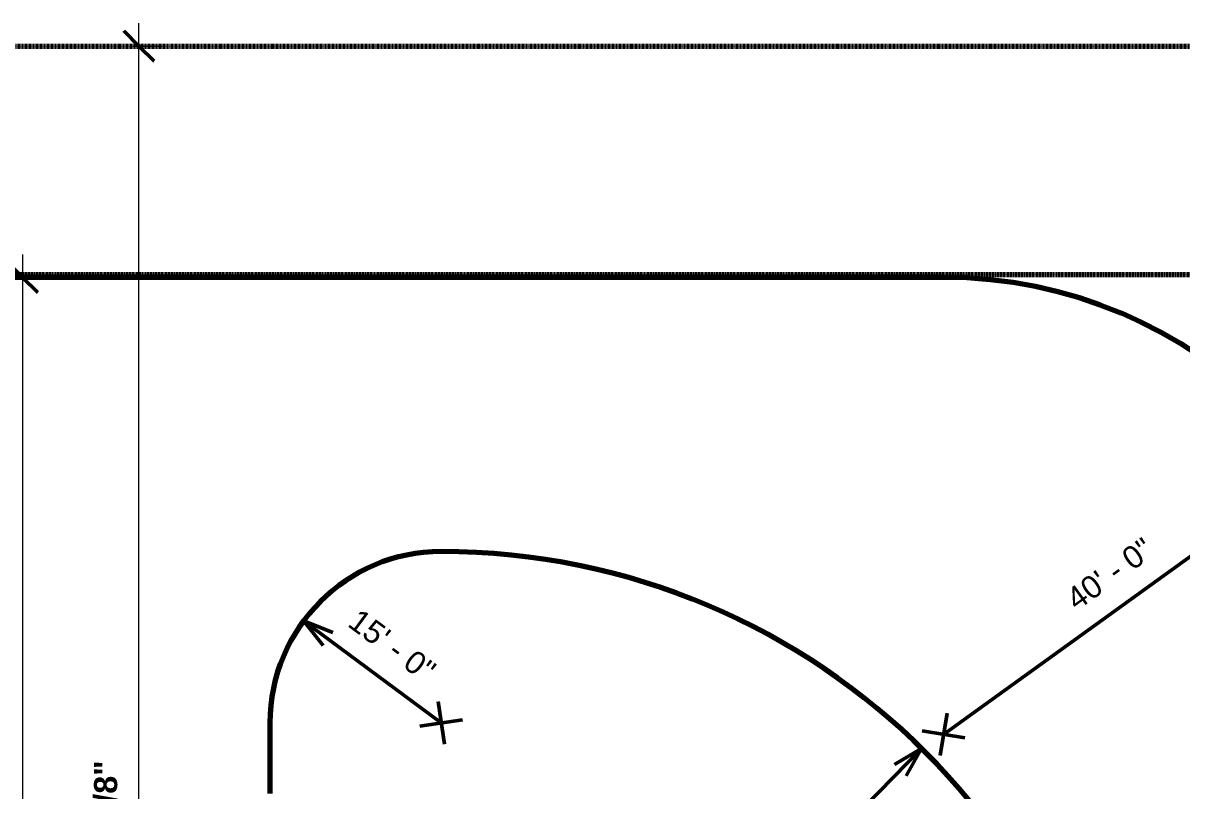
# Model space of a CAD drawing. Header units: inches. Extents: x 20001 to 27263, y -26025 to -18997.
# Drawn here: x 21652 to 22870, y -19980 to -19174 of the extents above; entities that cross this region are included whole.
import ezdxf

# ---------------------------------------------------------------- set-up
doc = ezdxf.new("R2010")
doc.units = ezdxf.units.IN
doc.header["$MEASUREMENT"] = 0
doc.linetypes.add('Center 1_4_', pattern=[0.53125, 0.25, -0.09375, 0.09375, -0.09375])
doc.linetypes.add('Hidden', pattern=[0.28125, 0.1875, -0.09375])
for name, color, linetype, lineweight in [('A-ANNO-DIMS', 211, 'Continuous', 9), ('A-ANNO-DIMS-256', 211, 'Continuous', 9), ('A-PROP-SBCK', 71, 'Hidden', 70), ('C-TOPO', 7, 'Continuous', 13), ('EOP-PR', 4, 'Continuous', 70), ('PROP', 3, 'Center 1_4_', 70)]:
    doc.layers.add(name, color=color, linetype=linetype, lineweight=lineweight)
doc.styles.add('Arial_2', font='arial.ttf', dxfattribs={"height": 23.60479})
doc.styles.add('Arial_B', font='arialbd.ttf', dxfattribs={"height": 24.354149})
doc.dimstyles.new('Arrow_-_3_32__Arial_1', dxfattribs={"dimscale": 12, "dimtxt": 24, "dimasz": 2.666667, "dimexe": 2, "dimexo": 0, "dimgap": 1.333333, "dimtad": 1, "dimjust": 3, "dimdec": 3, "dimrnd": 0.125, "dimzin": 1, "dimdsep": 46, "dimlunit": 4, "dimtxsty": 'Arial_2', "dimblk1": 'OPEN30', "dimblk2": 'OPEN30', "dimsah": 1, "dimcen": 0.09, "dimazin": 0, "dimtfac": 1, "dimtdec": 4, "dimtix": 1, "dimtmove": 0, "dimatfit": 2, "dimfxl": 1, "dimtvp": 1, "dimtfill": 1, "dimfrac": 2, "dimtolj": 1, "dimtzin": 0, "dimlwd": 50, "dimlwe": 50, "dimarcsym": 2})
doc.dimstyles.new('OD_Dimension_1', dxfattribs={"dimscale": 12, "dimtxt": 24, "dimasz": 2.666667, "dimexe": 2, "dimexo": 1.333333, "dimgap": 1.333333, "dimtad": 1, "dimdec": 3, "dimrnd": 0.125, "dimzin": 1, "dimdsep": 46, "dimlunit": 4, "dimtxsty": 'Arial_B', "dimblk1": 'OBLIQUE', "dimblk2": 'OBLIQUE', "dimsah": 1, "dimcen": 0.09, "dimdle": 2, "dimazin": 0, "dimtfac": 1, "dimtdec": 4, "dimtix": 1, "dimtmove": 0, "dimatfit": 3, "dimfxl": 1, "dimtvp": 1, "dimtfill": 1, "dimfrac": 2, "dimtolj": 1, "dimtzin": 0, "dimlwd": 13, "dimlwe": 13, "dimarcsym": 2})

# ---------------------------------------------------------------- blocks, each defined once
blk = doc.blocks.new('DIMBLOCK35-Site Plan - Phase 1')
at = {"layer": 'A-ANNO-DIMS-256', "lineweight": 13}
for p, q in [((21651.2, -19417.1), (21651.2, -23103.1)), ((21657.9, -19441.1), (21627.2, -19441.1)), ((21651.2, -19441.1), (21657.9, -19441.1)), ((22015.2, -23103.1), (21627.2, -23103.1)), ((21651.2, -23103.1), (22015.2, -23103.1))]:
    blk.add_line(p, q, dxfattribs=at)
at = {"layer": 'A-ANNO-DIMS-256', "lineweight": 50}
for p, q in [((21651.2, -19441.1), (21635.2, -19425.1)), ((21651.2, -19441.1), (21667.2, -19457.1)), ((21651.2, -23103.1), (21635.2, -23087.1)), ((21651.2, -23103.1), (21667.2, -23119.1))]:
    blk.add_line(p, q, dxfattribs=at)
at = {"layer": 'A-ANNO-DIMS-256', "color": 0, "lineweight": 13, "insert": (21604, -21335.1), "char_height": 24.35, "width": 151.314, "attachment_point": 1, "rotation": 90, "line_spacing_factor": 0.938532, "style": 'Arial_B', "bg_fill": 3, "box_fill_scale": 1.25, "bg_fill_color": 0, "bg_fill_transparency": 0}
blk.add_mtext('305\' - 2"', dxfattribs=at)
blk = doc.blocks.new('_Oblique')
at = {"color": 0, "linetype": 'ByBlock', "lineweight": -2}
blk.add_line((-0.5, -0.5), (0.5, 0.5), dxfattribs=at)
blk = doc.blocks.new('DIMBLOCK44-Site Plan - Phase 1')
at = {"layer": 'A-ANNO-DIMS-256', "lineweight": 50}
for p, q in [((22091.2, -20449.1), (22596.2, -19935.9)), ((22596.2, -19935.9), (22567.7, -19952.7)), ((22596.2, -19935.9), (22579.9, -19964.7)), ((22091.1, -20426.5), (22091.4, -20471.7)), ((22113.9, -20448.9), (22068.6, -20449.3))]:
    blk.add_line(p, q, dxfattribs=at)
blk.add_arc((22091.2, -20449.1), 720, 43.5506, 47.3703, dxfattribs=at)
at = {"layer": 'A-ANNO-DIMS-256', "color": 0, "lineweight": 50, "insert": (22274.8, -20196.1), "char_height": 23.6, "width": 122.289, "attachment_point": 1, "rotation": 45.4605, "line_spacing_factor": 0.938532, "style": 'Arial_2', "bg_fill": 3, "box_fill_scale": 1.25, "bg_fill_color": 0, "bg_fill_transparency": 0}
blk.add_mtext('60\' - 0"', dxfattribs=at)
blk = doc.blocks.new('_Open30')
at = {"color": 0, "linetype": 'ByBlock', "lineweight": -2}
for p, q in [((-1, 0.268), (0, 0)), ((0, 0), (-1, -0.268)), ((0, 0), (-1, 0))]:
    blk.add_line(p, q, dxfattribs=at)
blk = doc.blocks.new('DIMBLOCK45-Site Plan - Phase 1')
at = {"layer": 'A-ANNO-DIMS-256', "lineweight": 50}
for p, q in [((22619.2, -19921.1), (23008.7, -19640.5)), ((23008.7, -19640.5), (22977.7, -19652.2)), ((23008.7, -19640.5), (22987.7, -19666.2)), ((22622.9, -19898.8), (22615.6, -19943.4)), ((22641.6, -19924.7), (22596.9, -19917.5))]:
    blk.add_line(p, q, dxfattribs=at)
blk.add_arc((22619.2, -19921.1), 480, 32.9082, 38.6378, dxfattribs=at)
at = {"layer": 'A-ANNO-DIMS-256', "color": 0, "lineweight": 50, "insert": (22745.4, -19772.7), "char_height": 23.6, "width": 122.289, "attachment_point": 1, "rotation": 35.773, "line_spacing_factor": 0.938532, "style": 'Arial_2', "bg_fill": 3, "box_fill_scale": 1.25, "bg_fill_color": 0, "bg_fill_transparency": 0}
blk.add_mtext('40\' - 0"', dxfattribs=at)
blk = doc.blocks.new('DIMBLOCK61-Site Plan - Phase 1')
at = {"layer": 'A-ANNO-DIMS-256', "lineweight": 50}
for p, q in [((22091.2, -19909.1), (21946.6, -19802)), ((21946.6, -19802), (21977.4, -19814.1)), ((21946.6, -19802), (21967.2, -19827.9)), ((22087.9, -19886.7), (22094.6, -19931.5)), ((22068.9, -19912.4), (22113.6, -19905.8))]:
    blk.add_line(p, q, dxfattribs=at)
blk.add_arc((22091.2, -19909.1), 180, 135.8349, 151.1137, dxfattribs=at)
at = {"layer": 'A-ANNO-DIMS-256', "color": 0, "lineweight": 50, "insert": (22005.7, -19787.7), "char_height": 23.6, "width": 122.289, "attachment_point": 1, "rotation": 323.4743, "line_spacing_factor": 0.938532, "style": 'Arial_2', "bg_fill": 3, "box_fill_scale": 1.25, "bg_fill_color": 0, "bg_fill_transparency": 0}
blk.add_mtext('15\' - 0"', dxfattribs=at)
blk = doc.blocks.new('DIMBLOCK81-Site Plan - Phase 1')
at = {"layer": 'A-ANNO-DIMS-256', "lineweight": 13}
for p, q in [((21773.6, -20891.6), (21773.6, -19174.2)), ((21766.9, -19198.2), (21797.6, -19198.2)), ((21773.6, -19198.2), (21766.9, -19198.2)), ((22042.8, -20891.6), (21749.6, -20891.6)), ((21773.6, -20891.6), (22042.8, -20891.6))]:
    blk.add_line(p, q, dxfattribs=at)
at = {"layer": 'A-ANNO-DIMS-256', "lineweight": 50}
for p, q in [((21773.6, -19198.2), (21757.6, -19182.2)), ((21773.6, -19198.2), (21789.6, -19214.2)), ((21773.6, -20891.6), (21757.6, -20875.6)), ((21773.6, -20891.6), (21789.6, -20907.6))]:
    blk.add_line(p, q, dxfattribs=at)
at = {"layer": 'A-ANNO-DIMS-256', "color": 0, "lineweight": 13, "insert": (21726.4, -20135.3), "char_height": 24.354, "width": 217.143, "attachment_point": 1, "rotation": 90, "line_spacing_factor": 0.938532, "style": 'Arial_B', "bg_fill": 3, "box_fill_scale": 1.25, "bg_fill_color": 0, "bg_fill_transparency": 0}
blk.add_mtext('141\' - 1 3/8"', dxfattribs=at)

msp = doc.modelspace()

# ---------------------------------------------------------------- linework, layer by layer
at = {"layer": 'A-PROP-SBCK'}
msp.add_line((21404.2352, -19438.1806), (26647.5152, -19438.1806), dxfattribs=at)
at = {"layer": 'C-TOPO'}
for p, q in [((20912.2354, -19441.0854), (22451.8271, -19441.0854)), ((22451.8271, -19441.0854), (20912.2354, -19441.0854)), ((22451.8271, -19441.0854), (22619.2354, -19441.0854)), ((22619.2354, -19441.0854), (22451.8271, -19441.0854)), ((22619.2354, -19441.0854), (22661.0698, -19442.9121)), ((22661.0698, -19442.9121), (22619.2354, -19441.0854)), ((22661.0698, -19442.9121), (22702.5864, -19448.3774)), ((22702.5864, -19448.3774), (22661.0698, -19442.9121)), ((22702.5864, -19448.3774), (22743.4688, -19457.4404)), ((22743.4688, -19457.4404), (22702.5864, -19448.3774)), ((22743.4688, -19457.4404), (22783.4048, -19470.0337)), ((22783.4048, -19470.0337), (22743.4688, -19457.4404)), ((22783.4048, -19470.0337), (22822.0913, -19486.0576)), ((22822.0913, -19486.0576), (22783.4048, -19470.0337)), ((22822.0913, -19486.0576), (22859.2354, -19505.3936)), ((22859.2354, -19505.3936), (22822.0913, -19486.0576)), ((22859.2354, -19505.3936), (22894.5513, -19527.8921)), ((22894.5513, -19527.8921), (22859.2354, -19505.3936)), ((22040.5239, -19736.3774), (22016.4609, -19745.3511)), ((22016.4609, -19745.3511), (22040.5239, -19736.3774)), ((22065.6182, -19730.918), (22040.5239, -19736.3774)), ((22040.5239, -19736.3774), (22065.6182, -19730.918)), ((22091.2354, -19729.0854), (22065.6182, -19730.918)), ((22065.6182, -19730.918), (22091.2354, -19729.0854)), ((22142.6001, -19730.9194), (22091.2354, -19729.0854)), ((22091.2354, -19729.0854), (22142.6001, -19730.9194)), ((22193.7026, -19736.4141), (22142.6001, -19730.9194)), ((22142.6001, -19730.9194), (22193.7026, -19736.4141)), ((22206.1831, -19738.6655), (22193.7026, -19736.4141)), ((22193.7026, -19736.4141), (22206.1831, -19738.6655)), ((22244.2822, -19745.54), (22206.1831, -19738.6655)), ((22206.1831, -19738.6655), (22244.2822, -19745.54)), ((22016.4609, -19745.3511), (21993.9199, -19757.6602)), ((21993.9199, -19757.6602), (22016.4609, -19745.3511)), ((22294.0825, -19758.2505), (22244.2822, -19745.54)), ((22244.2822, -19745.54), (22294.0825, -19758.2505)), ((21993.9199, -19757.6602), (21973.3608, -19773.0513)), ((21973.3608, -19773.0513), (21993.9199, -19757.6602)), ((22342.8501, -19774.4824), (22294.0825, -19758.2505)), ((22294.0825, -19758.2505), (22342.8501, -19774.4824)), ((21973.3608, -19773.0513), (21955.1997, -19791.2109)), ((21955.1997, -19791.2109), (21973.3608, -19773.0513)), ((22390.3345, -19794.1509), (22342.8501, -19774.4824)), ((22342.8501, -19774.4824), (22390.3345, -19794.1509)), ((21955.1997, -19791.2109), (21939.8101, -19811.77)), ((21939.8101, -19811.77), (21955.1997, -19791.2109)), ((22436.2939, -19817.1563), (22390.3345, -19794.1509)), ((22390.3345, -19794.1509), (22436.2939, -19817.1563)), ((21939.8101, -19811.77), (21927.501, -19834.311)), ((21927.501, -19834.311), (21939.8101, -19811.77)), ((22480.4971, -19843.3828), (22436.2939, -19817.1563)), ((22436.2939, -19817.1563), (22480.4971, -19843.3828)), ((21927.501, -19834.311), (21918.5259, -19858.374)), ((21918.5259, -19858.374), (21927.501, -19834.311)), ((22522.7153, -19872.6958), (22480.4971, -19843.3828)), ((22480.4971, -19843.3828), (22522.7153, -19872.6958)), ((21918.5259, -19858.374), (21913.0679, -19883.4683)), ((21913.0679, -19883.4683), (21918.5259, -19858.374)), ((22562.7349, -19904.9458), (22522.7153, -19872.6958)), ((22522.7153, -19872.6958), (22562.7349, -19904.9458)), ((21913.0679, -19883.4683), (21911.2354, -19909.0854)), ((21911.2354, -19909.0854), (21913.0679, -19883.4683)), ((21911.2354, -19909.0854), (21911.2354, -19983.1011)), ((21911.2354, -19983.1011), (21911.2354, -19909.0854)), ((22600.3521, -19939.9688), (22562.7349, -19904.9458)), ((22562.7349, -19904.9458), (22600.3521, -19939.9688)), ((22635.375, -19977.5859), (22600.3521, -19939.9688)), ((22600.3521, -19939.9688), (22635.375, -19977.5859)), ((22667.625, -20017.6055), (22635.375, -19977.5859)), ((22635.375, -19977.5859), (22667.625, -20017.6055))]:
    msp.add_line(p, q, dxfattribs=at)
at = {"layer": 'EOP-PR'}
for p, q in [((22619.2352, -19441.0856), (20912.2352, -19441.0856)), ((21911.2352, -19909.0856), (21911.2352, -19983.1006))]:
    msp.add_line(p, q, dxfattribs=at)
for centre, radius, start, end in [((22619.2352, -19921.0856), 480, 0, 90), ((22091.2352, -19909.0856), 180, 90, 180), ((22091.2352, -20449.0856), 720, 0, 90)]:
    msp.add_arc(centre, radius, start, end, dxfattribs=at)
at = {"layer": 'PROP'}
msp.add_line((20984.2352, -19198.1806), (27007.5152, -19198.1806), dxfattribs=at)

# ---------------------------------------------------------------- next in the draw order: dimensions: what is measured, and where the dimension line sits
at = {"layer": 'A-ANNO-DIMS', "lineweight": 13}
dim = msp.add_linear_dim(base=(21651.2247, -23103.0856), p1=(21673.8521, -19441.0856), p2=(22031.2352, -23103.0856), angle=90, dimstyle='OD_Dimension_1', override={"dimpost": '<>', "dimfxl": 3679.397598}, dxfattribs=at)
dim.commit()
dim.dimension.update_dxf_attribs({"geometry": 'DIMBLOCK35-Site Plan - Phase 1', "text_midpoint": (21622.7901, -21272.0856)})
at = {"layer": 'A-ANNO-DIMS', "lineweight": 50}
dim = msp.add_radius_dim(center=(22091.2352, -20449.0856), mpoint=(22596.244, -19935.8934), dimstyle='Arrow_-_3_32__Arial_1', override={"dimpost": '<>'}, dxfattribs=at)
dim.commit()
dim.dimension.update_dxf_attribs({"geometry": 'DIMBLOCK44-Site Plan - Phase 1', "text_midpoint": (22312.5227, -20184.2181)})

# ---------------------------------------------------------------- next in the draw order: dimensions: what is measured, and where the dimension line sits
for center, mpoint, picture, middle in [((22619.2352, -19921.0856), (23008.6782, -19640.4894), 'DIMBLOCK45-Site Plan - Phase 1', (22784.5768, -19767.381)), ((22091.2352, -19909.0856), (21946.589, -19801.9526), 'DIMBLOCK61-Site Plan - Phase 1', (22048.4656, -19842.4997))]:
    dim = msp.add_radius_dim(center=center, mpoint=mpoint, dimstyle='Arrow_-_3_32__Arial_1', override={"dimpost": '<>'}, dxfattribs=at)
    dim.commit()
    dim.dimension.update_dxf_attribs({"geometry": picture, "text_midpoint": middle})

# ---------------------------------------------------------------- next in the draw order: dimensions: what is measured, and where the dimension line sits
at = {"layer": 'A-ANNO-DIMS', "lineweight": 13}
dim = msp.add_linear_dim(base=(21773.5677, -19198.1806), p1=(22058.7652, -20891.5528), p2=(21750.9402, -19198.1806), angle=90, dimstyle='OD_Dimension_1', override={"dimpost": '<>', "dimfxl": 1721.123418}, dxfattribs=at)
dim.commit()
dim.dimension.update_dxf_attribs({"geometry": 'DIMBLOCK81-Site Plan - Phase 1', "text_midpoint": (21744.967, -20044.8667)})

doc.saveas('drawing.dxf')
